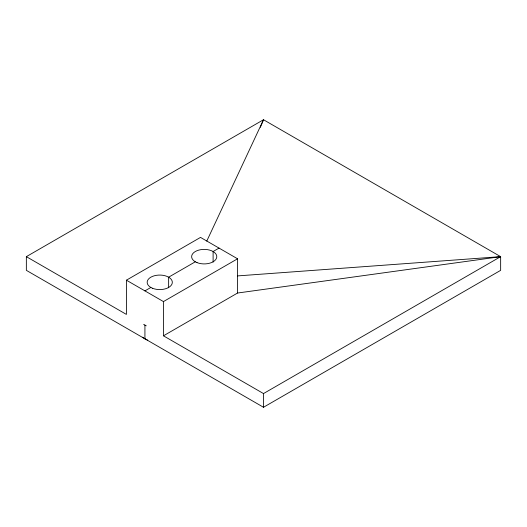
<?xml version="1.0" encoding="UTF-8"?>
<svg xmlns="http://www.w3.org/2000/svg" width="527" height="527" viewBox="0 0 527 527"><rect width="100%" height="100%" fill="white"/><g stroke="black" fill="none" stroke-linecap="round" stroke-linejoin="round"><path stroke-width="0.79" d="M260.351 127.33L263.5 119.734L500.65 256.656L500.65 270.344L263.5 407.266L26.35 270.344L26.35 256.656L263.5 119.734L206.768 241.109M26.35 256.656L126.401 314.415L126.401 280.186L200.51 237.4L237.565 258.79L237.565 293.025L163.456 335.811L163.456 301.582L237.565 258.79M144.925 290.884L150.854 287.459M195.319 261.787L168.64 277.189L168.64 287.788M219.034 248.098L213.106 251.517L213.106 262.117M163.456 335.811L263.5 393.57L500.65 256.656L237.565 275.911M237.565 293.025L500.65 256.656M126.401 280.186L163.456 301.582M263.5 393.57L263.5 407.266M144.925 325.113L144.925 338.802M147.725 340.159A20.961 12.101 0 0 1 142.573 337.188M146.275 325.824A20.961 12.101 0 0 1 143.687 324.336M152.534 288.276A12.576 7.259 0 0 0 172.276 282.959A12.576 7.259 0 0 0 154.431 275.746A12.576 7.259 0 0 0 152.534 288.276M196.999 262.604A12.576 7.259 0 0 0 216.742 257.288A12.576 7.259 0 0 0 198.896 250.075A12.576 7.259 0 0 0 196.999 262.604"/></g></svg>
